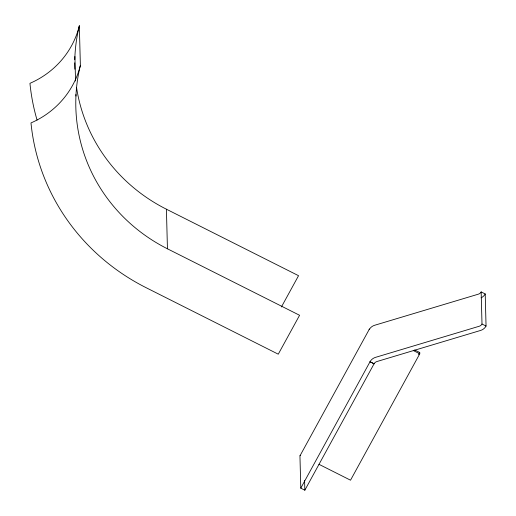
<?xml version="1.0" encoding="UTF-8"?>
<svg xmlns="http://www.w3.org/2000/svg" width="516" height="516" viewBox="0 0 516 516"><rect width="100%" height="100%" fill="white"/><g stroke="black" fill="none" stroke-linecap="round" stroke-linejoin="round"><path stroke-width="0.77" d="M281.42 306.955L298.545 275.692L166.41 209.206A171.596 164.694 -1.5 0 1 76.536 87.41M300.041 455.705L369.282 329.298M300.789 488.162L370.03 361.755A9.34 8.966 -1.5 0 1 375.525 357.356L479.196 326.26A4.767 4.573 -1.5 0 0 482.002 324.016L481.164 291.921L485.214 293.959L486.053 326.054A9.34 8.966 -1.5 0 1 480.557 330.453L376.88 361.548A4.767 4.573 -1.5 0 0 374.074 363.793L304.84 490.2L300.789 488.162L299.951 456.067A9.34 2.29 28.7 0 1 300.331 455.46M418.573 354.621L419.734 352.505L414.709 349.977M419.734 352.505L419.766 353.789L350.525 480.196L318.946 464.303M482.002 324.016L486.053 326.054M413.31 350.538L419.766 353.789M80.373 65.384A171.596 164.694 -1.5 0 0 167.448 248.796L299.583 315.276L278.266 354.189L146.138 287.702A217.352 208.619 -1.5 0 1 30.986 122.924A87.707 84.179 -1.5 0 0 80.373 65.384L79.335 25.8A87.707 84.179 -1.5 0 1 29.947 83.334A217.352 208.619 -1.5 0 0 37.068 120.08M304.588 480.57L304.84 490.2M166.41 209.206L167.448 248.796M74.904 56.483L75.549 81.025M75.904 94.486L75.942 96.066M369.572 329.053A9.34 2.29 28.7 0 0 369.185 329.66A9.34 8.966 -1.5 0 1 374.687 325.261L478.358 294.165A4.767 4.573 -1.5 0 0 481.164 291.921M485.214 293.959A9.34 8.966 -1.5 0 1 481.073 297.835M74.839 69.196A171.596 164.694 -1.5 0 1 74.743 62.829M74.794 59.65A171.596 164.694 -1.5 0 1 79.335 25.8M374.074 363.793L370.03 361.755L374.074 363.793"/></g></svg>
